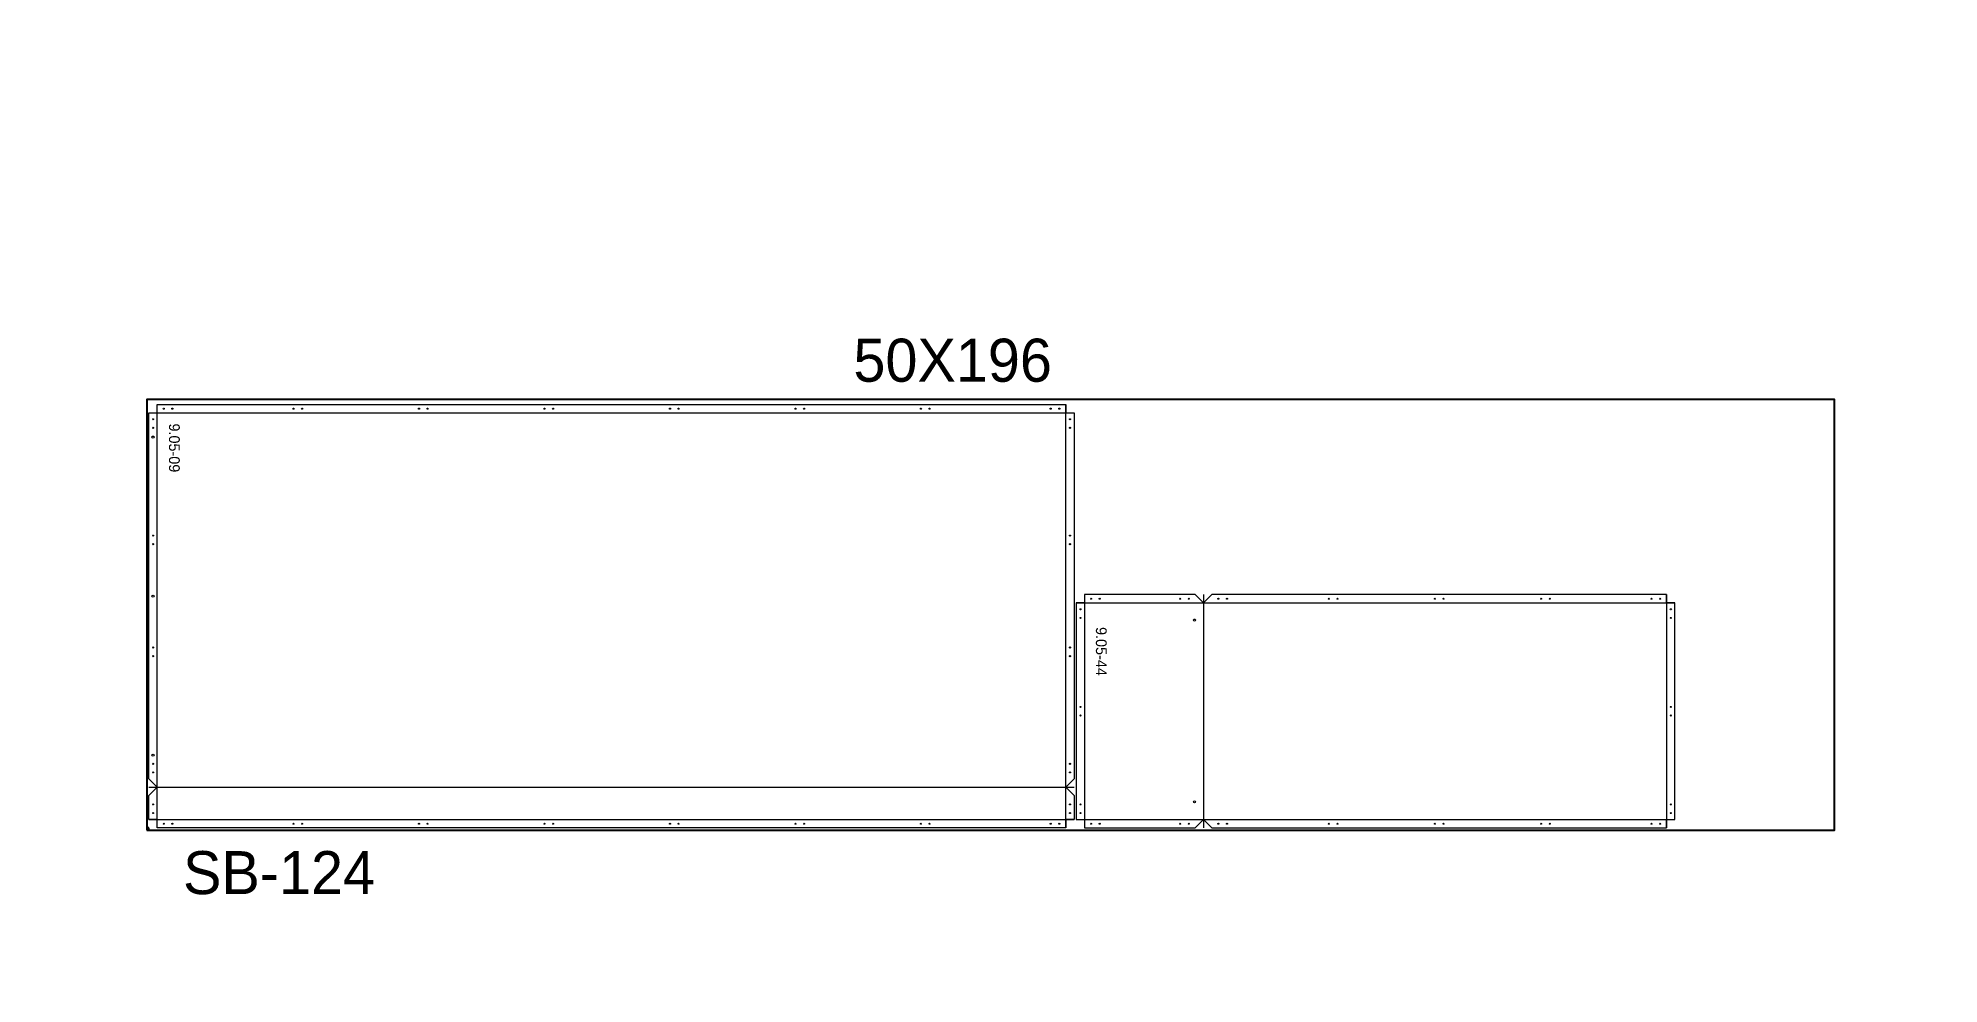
# Paper-space layout '7' of a CAD drawing. Header units: inches. Extents: x 1.7 to 15, y 2.1 to 8.7.
# The model-space entities are those that its viewports show. They can reach past a viewport. Long polylines and large blocks are cut down to what shows.
import ezdxf

# ---------------------------------------------------------------- set-up
doc = ezdxf.new("R2010")
doc.units = ezdxf.units.IN
doc.header["$MEASUREMENT"] = 0
for name, color, linetype, lineweight in [('ACM_Layer 1_Router Offset_Panel Cut', 1, 'Continuous', 9), ('ACM_Layer 3_Open Offset Countour_Route Lines', 4, 'Continuous', 9), ('ACM_Layer 4_Drill Centers_Rivet Holes', 3, 'Continuous', 9), ('ACM_Layer 5_Drill Centers_Weep Holes', 6, 'Continuous', 9)]:
    doc.layers.add(name, color=color, linetype=linetype, lineweight=lineweight)
doc.layers.add('ACM_Reference_Text', color=7, linetype='Continuous')
doc.layers.get('Defpoints').off()
doc.styles.add('ER_Basic_SS', font='', dxfattribs={"height": 1.25})
doc.styles.get('ER_Basic_SS').set_extended_font_data('ER_Basic_SS')

# ---------------------------------------------------------------- blocks, each defined once
blk = doc.blocks.new('*U147')
for p, q in [((-97.75, -34.23), (-98, -34.23)), ((-97.75, -34.48), (-97.75, -34.23))]:
    blk.add_line(p, q)
blk.add_lwpolyline([(-98, -34.48), (98, -34.48), (98, 15.52), (-98, 15.52)], close=True)
at = {"insert": (-15.94, 22.6), "char_height": 5, "attachment_point": 1}
blk.add_mtext_dynamic_manual_height_columns('50X196', width=43.9641, gutter_width=1, heights=[0], dxfattribs=at)
blk = doc.blocks.new('*U148')
at = {"color": 0, "linetype": 'ByBlock', "lineweight": -2, "transparency": 16777216}
blk.add_blockref('*U147', (1680, 0), dxfattribs=at)

msp = doc.modelspace()

# ---------------------------------------------------------------- linework, layer by layer
at = {"layer": 'ACM_Layer 1_Router Offset_Panel Cut'}
for points in [[(2012.51, 530.22), (2012.51, 533), (2013.48, 533.97), (2012.51, 534.94), (2012.51, 577.47), (2013.48, 577.47), (2013.48, 578.44), (2118.98, 578.44), (2118.98, 577.47), (2119.95, 577.47), (2119.95, 534.94), (2118.98, 533.97), (2119.95, 533), (2119.95, 530.22), (2118.98, 530.22), (2118.98, 529.25), (2013.48, 529.25), (2013.48, 530.22)], [(2120.2, 555.39), (2120.2, 530.22), (2121.17, 530.22), (2121.17, 529.25), (2134.01, 529.25), (2134.98, 530.22), (2135.95, 529.25), (2188.75, 529.25), (2188.75, 530.22), (2189.72, 530.22), (2189.72, 555.39), (2188.75, 555.39), (2188.75, 556.36), (2135.95, 556.36), (2134.98, 555.39), (2134.01, 556.36), (2121.17, 556.36), (2121.17, 555.39)]]:
    msp.add_lwpolyline(points, close=True, dxfattribs=at)
at = {"layer": 'ACM_Layer 3_Open Offset Countour_Route Lines'}
for p, q in [((2013.48, 529.25), (2013.48, 578.44)), ((2118.98, 529.25), (2118.98, 578.44)), ((2012.51, 577.47), (2119.95, 577.47)), ((2121.17, 556.36), (2121.17, 529.25)), ((2134.98, 556.36), (2134.98, 529.25)), ((2188.75, 556.36), (2188.75, 529.25)), ((2120.2, 555.39), (2189.72, 555.39)), ((2012.51, 533.97), (2119.95, 533.97)), ((2012.51, 530.22), (2119.95, 530.22)), ((2120.2, 530.22), (2189.72, 530.22))]:
    msp.add_line(p, q, dxfattribs=at)
at = {"layer": 'ACM_Layer 4_Drill Centers_Rivet Holes'}
for centre in [(2012.99, 576.72), (2014.23, 577.95), (2015.23, 577.95), (2029.3, 577.95), (2030.3, 577.95), (2043.87, 577.95), (2044.87, 577.95), (2058.44, 577.95), (2059.44, 577.95), (2073.02, 577.95), (2074.02, 577.95), (2087.59, 577.95), (2088.59, 577.95), (2102.16, 577.95), (2103.16, 577.95), (2117.23, 577.95), (2118.23, 577.95), (2119.47, 576.72), (2012.99, 575.72), (2119.47, 575.72), (2012.99, 563.21), (2119.47, 563.21), (2012.99, 562.21), (2119.47, 562.21), (2120.69, 554.64), (2121.92, 555.87), (2122.92, 555.87), (2132.26, 555.87), (2133.26, 555.87), (2136.7, 555.87), (2137.7, 555.87), (2149.53, 555.87), (2150.53, 555.87), (2161.85, 555.87), (2162.85, 555.87), (2174.18, 555.87), (2175.18, 555.87), (2187, 555.87), (2188, 555.87), (2189.24, 554.64), (2120.69, 553.64), (2189.24, 553.64), (2012.99, 550.2), (2119.47, 550.2), (2012.99, 549.2), (2119.47, 549.2), (2120.69, 543.3), (2189.24, 543.3), (2120.69, 542.3), (2189.24, 542.3), (2012.99, 536.69), (2119.47, 536.69), (2012.99, 535.69), (2119.47, 535.69), (2012.99, 531.97), (2119.47, 531.97), (2120.69, 531.97), (2189.24, 531.97), (2012.99, 530.97), (2119.47, 530.97), (2120.69, 530.97), (2189.24, 530.97), (2014.23, 529.73), (2015.23, 529.73), (2029.3, 529.73), (2030.3, 529.73), (2043.87, 529.73), (2044.87, 529.73), (2058.44, 529.73), (2059.44, 529.73), (2073.02, 529.73), (2074.02, 529.73), (2087.59, 529.73), (2088.59, 529.73), (2102.16, 529.73), (2103.16, 529.73), (2117.23, 529.73), (2118.23, 529.73), (2121.92, 529.73), (2122.92, 529.73), (2132.26, 529.73), (2133.26, 529.73), (2136.7, 529.73), (2137.7, 529.73), (2149.53, 529.73), (2150.53, 529.73), (2161.85, 529.73), (2162.85, 529.73), (2174.18, 529.73), (2175.18, 529.73), (2187, 529.73), (2188, 529.73)]:
    msp.add_circle(centre, 0.0625, dxfattribs=at)
at = {"layer": 'ACM_Layer 5_Drill Centers_Weep Holes'}
for centre in [(2012.99, 574.65), (2012.99, 556.17), (2133.92, 553.39), (2012.99, 537.69), (2133.92, 532.28)]:
    msp.add_circle(centre, 0.125, dxfattribs=at)

# ---------------------------------------------------------------- block references
msp.add_blockref('*U148', (430.26, 563.48))

# ---------------------------------------------------------------- texts
at = {"insert": (2016.47, 526.55), "char_height": 5, "attachment_point": 1}
msp.add_mtext_dynamic_manual_height_columns('SB-124', width=43.9641, gutter_width=1, heights=[0], dxfattribs=at)
at = {"layer": 'ACM_Reference_Text', "style": 'ER_Basic_SS'}
for s, p in [('9.05-09', (2014.84, 576.23)), ('9.05-44', (2122.48, 552.58))]:
    msp.add_text(s, height=1.25, rotation=270, dxfattribs=at).set_placement(p)

psp = doc.layouts.new('7')

# ---------------------------------------------------------------- viewports
at = {"layer": 'Defpoints'}
psp.add_viewport(center=(8.333, 5.376), size=(13.333, 6.63808), view_center_point=(2110.002, 566.059), view_height=109.90308, dxfattribs=at)

doc.saveas('drawing.dxf')
